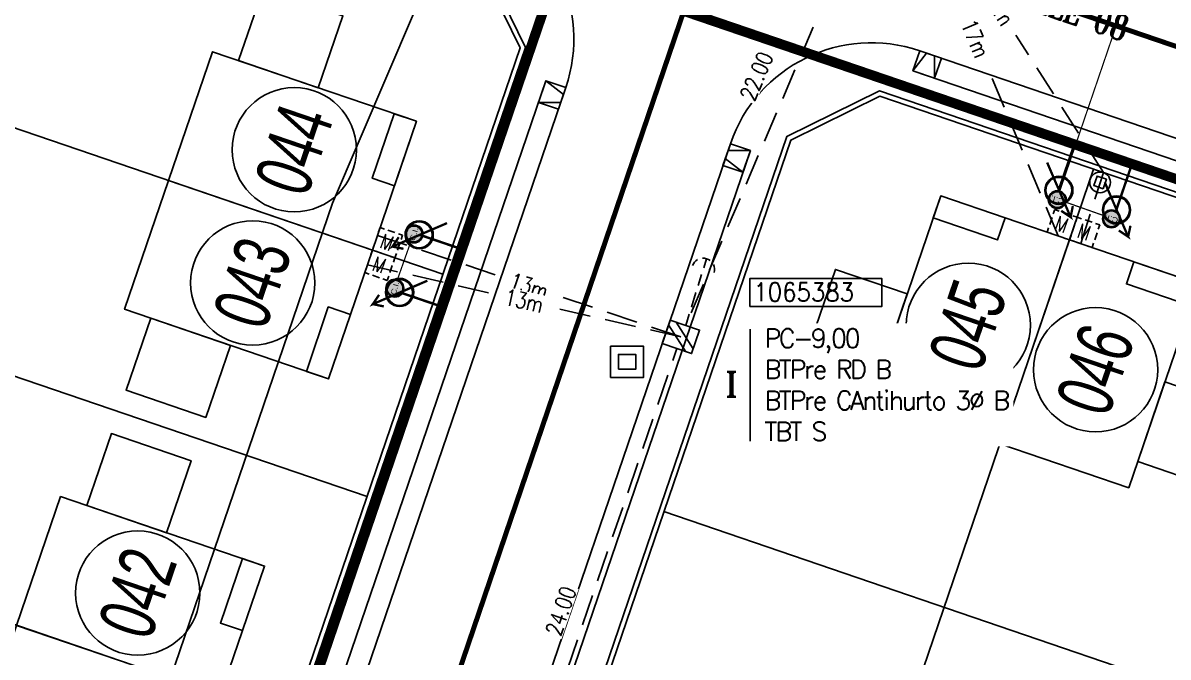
# Model space of a CAD drawing. Extents: x 0 to 336586, y 0 to 6284468.
# Drawn here: x 335231.52 to 335277.61, y 6277858.22 to 6277883.74 of the extents above; entities that cross this region are included whole.
import ezdxf
from ezdxf.enums import TextEntityAlignment as Align

# ---------------------------------------------------------------- set-up
doc = ezdxf.new("R2010")
doc.units = 0
doc.header["$LTSCALE"] = 5
doc.linetypes.add('DASHED', pattern=[0.75, 0.5, -0.25])
doc.linetypes.add('HIDDEN', pattern=[0.375, 0.25, -0.125])
for name, color, linetype in [('ACOM-P', 251, 'DASHED'), ('CALLES-URBANAS', 6, 'Continuous'), ('COTAS', 11, 'Continuous'), ('EQUIPOS', 240, 'Continuous'), ('EQUIPOS_P', 240, 'Continuous'), ('ESTRUCTURAS', 42, 'Continuous'), ('ESTRUCTURAS_E', 42, 'Continuous'), ('ESTRUCTURAS_P', 42, 'Continuous'), ('GRILLA', 254, 'Continuous'), ('LBT_A_P', 100, 'DASHED'), ('LINEA-EDIFICACION-URBANA', 21, 'Continuous'), ('MUROS', 8, 'Continuous'), ('Numero', 42, 'Continuous'), ('PLANTA', 6, 'Continuous'), ('POSTES_E', 41, 'Continuous'), ('POSTES_P', 41, 'Continuous'), ('Prosan Agua Potable D. Arranque', 1, 'Continuous'), ('Prosan Agua Potable D. MAP', 5, 'Continuous'), ('Prosan Agua Potable P. Cañeria Proyectada', 1, 'Continuous'), ('Prosan Alcantarillado D. Union Domiciliaria', 4, 'Continuous'), ('Prosan Alcantarillado P. Colector Proyectado', 1, 'Continuous'), ('Prosan Pavimentación Dispositivo de Rodados Proyectado', 8, 'Continuous'), ('Prosan Pavimentación Vereda Proyectada', 8, 'Continuous'), ('PUNTO-DE-INTERES', 254, 'Continuous'), ('servicios', 6, 'Continuous'), ('TEXTO', 2, 'Continuous'), ('TEXTO-BT_P', 151, 'Continuous')]:
    doc.layers.add(name, color=color, linetype=linetype)
doc.styles.add('2mm', font='simplex.shx', dxfattribs={"width": 0.8, "height": 0.65})
doc.styles.add('ARIAL', font='arial.ttf', dxfattribs={"width": 0.82})
doc.styles.add('ROMANS', font='romans.shx', dxfattribs={"height": 1})
doc.styles.add('ROMANT', font='romant.shx', dxfattribs={"height": 2})
doc.styles.add('Swis-50', font='swissc.ttf', dxfattribs={"width": 0.85})
doc.dimstyles.new('ACOMETIDA 500', dxfattribs={"dimtxt": 0.65, "dimasz": 1.8, "dimexe": 1.25, "dimexo": 0.625, "dimtad": 0, "dimdec": 0, "dimtxsty": '2mm', "dimblk": 'NONE', "dimcen": 2.5, "dimse1": 1, "dimse2": 1, "dimclrd": 256, "dimclrt": 2, "dimadec": 0, "dimazin": 0, "dimtfac": 1, "dimtdec": 0, "dimtmove": 0, "dimatfit": 3, "dimldrblk": 'NONE', "dimfxl": 1, "dimtfill": 1, "dimlwd": -1, "dimarcsym": 2})
doc.dimstyles.new('GRILLA X 500', dxfattribs={"dimtxt": 0.5, "dimasz": 1.8, "dimexe": 1.25, "dimexo": 0.625, "dimtad": 0, "dimdec": 0, "dimtxsty": 'ROMANS', "dimblk": 'NONE', "dimcen": 2.5, "dimse1": 1, "dimse2": 1, "dimsd1": 1, "dimsd2": 1, "dimclrd": 256, "dimclrt": 256, "dimadec": 0, "dimazin": 0, "dimtfac": 1, "dimtdec": 0, "dimtmove": 0, "dimatfit": 3, "dimldrblk": 'NONE', "dimfxlon": 1, "dimtfill": 1, "dimlwd": -1, "dimarcsym": 2})
doc.dimstyles.new('GRILLA Y 500', dxfattribs={"dimtxt": 0.5, "dimasz": 1.8, "dimexe": 1.25, "dimexo": 0.625, "dimtad": 0, "dimdec": 0, "dimtxsty": 'ROMANS', "dimblk": 'NONE', "dimcen": 2.5, "dimse1": 1, "dimse2": 1, "dimsd1": 1, "dimsd2": 1, "dimclrd": 256, "dimclrt": 256, "dimadec": 0, "dimazin": 0, "dimtfac": 1, "dimtdec": 0, "dimtmove": 0, "dimatfit": 3, "dimldrblk": 'NONE', "dimfxlon": 1, "dimtfill": 1, "dimlwd": -1, "dimarcsym": 2})
doc.dimstyles.new('VANO 500', dxfattribs={"dimtxt": 0.65, "dimasz": 1.8, "dimexe": 0, "dimexo": 8, "dimgap": 1.2, "dimtad": 0, "dimdec": 0, "dimzin": 0, "dimdsep": 46, "dimtxsty": '2mm', "dimblk": 'NONE', "dimcen": 0, "dimse1": 1, "dimse2": 1, "dimsd1": 1, "dimsd2": 1, "dimclrd": 7, "dimclrt": 2, "dimadec": 0, "dimazin": 0, "dimtfac": 1, "dimtdec": 0, "dimtofl": 0, "dimtmove": 0, "dimatfit": 3, "dimldrblk": 'NONE', "dimfxl": 1, "dimtfill": 1, "dimtolj": 1, "dimtzin": 0, "dimlwd": 25, "dimarcsym": 0})

# ---------------------------------------------------------------- blocks, each defined once
blk = doc.blocks.new('A$C461B3DCE')
at = {"layer": 'Prosan Agua Potable D. MAP', "ltscale": 2}
h = blk.add_hatch(color=4, dxfattribs=at)
h.dxf.hatch_style = 1
edge = h.paths.add_edge_path()
edge.add_line((0.7710314885518511, 0.5448670548734738), (0.7504819952160025, 0.5306253450311521))
edge.add_arc((0.5218886427903211, 0.3768014163459124), 0.2755298927691394, 393.9372072948622, 430.8894317799293)
edge.add_arc((0.5219586611189867, 0.376749035538496), 0.2755564759331746, 70.90675392884668, 215.492820778389)
edge.add_line((0.2976038094080948, 0.2167606861423788), (0.2770543160722461, 0.2025189763000571))
edge.add_arc((0.5218886427903213, 0.3768014163459125), 0.3005298927691393, 70.88943177992928, 215.4447158899646, ccw=False)
edge.add_arc((0.5218886427903213, 0.3768014163459125), 0.3005298927691391, 394.0026343322039, 430.88943177992934, ccw=False)
h = blk.add_hatch(color=4, dxfattribs=at)
h.dxf.hatch_style = 1
edge = h.paths.add_edge_path()
edge.add_line((0.7622593604771488, 0.557190258923689), (0.7420747884321109, 0.5424359027211417))
edge.add_arc((0.521888642790321, 0.3768014163459126), 0.2755298927691394, 0, 36.95222448506712, ccw=False)
edge.add_arc((0.5218620722195667, 0.376884724929531), 0.2755564759331746, 215.3966110015403, 359.98267785108266, ccw=False)
edge.add_line((0.2972388881172841, 0.2172733325026044), (0.2770543160722462, 0.2025189763000571))
edge.add_arc((0.5218886427903211, 0.3768014163459128), 0.3005298927691393, 215.4447158899647, 360)
edge.add_arc((0.5218886427903211, 0.3768014163459128), 0.3005298927691391, 0, 36.88679744772544)
at = {"layer": 'Prosan Agua Potable D. MAP', "color": 4, "ltscale": 2, "const_width": 0.05}
blk.add_lwpolyline([(9.38084215e-08, 1.08246816e-07), (1.023286459401971, 0.7479937492063158), (0.9377070762315523, 0.5236589383472321), (1.023286459402515, 0.7479937492077511), (0.7832410503892931, 0.7426890532315298)], dxfattribs=at)
at = {"layer": 'Prosan Agua Potable D. MAP', "color": 4, "ltscale": 2}
for radius in [0.3005298927691391, 0.2755298927691391]:
    blk.add_circle((0.5218886427903211, 0.3768014163459128), radius, dxfattribs=at)
blk = doc.blocks.new('agua potable')
at = {"layer": 'Prosan Agua Potable D. Arranque', "color": 4, "const_width": 0.1}
for points, elevation in [([(335762.8042518414, 6282554.71682311), (335763.4293487185, 6282556.547943083)], -499.8090000075405), ([(335765.1214516126, 6282553.925791198), (335765.746548489, 6282555.75691117)], -499.8090000075405), ([(335737.085111717, 6282552.904594125), (335738.6321886435, 6282552.376462176)], -499.8090000015339), ([(335736.2940798022, 6282550.587394353), (335737.8411567269, 6282550.059262405)], -499.8090000015339)]:
    blk.add_lwpolyline(points, dxfattribs=dict(at, elevation=elevation))
at = {"layer": 'Prosan Agua Potable P. Cañeria Proyectada', "color": 4, "const_width": 0.4}
for points in [[(335658.7370504193, 6282386.924146046), (335679.5104476701, 6282447.776445912), (335665.1862919767, 6282476.949380243), (335698.7466061366, 6282575.258880425), (335702.795314351, 6282577.246830153), (335831.3232091047, 6282533.370739666)], [(335696.9982341332, 6282429.919205027), (335742.6238444616, 6282563.572034545)]]:
    blk.add_lwpolyline(points, dxfattribs=at)
at = {"layer": 'Prosan Agua Potable D. MAP', "color": 4, "ltscale": 20}
for p, xscale, yscale, zscale, rotation in [((335762.3326411885, 6282555.814607288, -499.8090000075405), 1.885254132835699, 1.885254132835699, 1.885254132835699, 257.0827137300424), ((335764.6498409594, 6282555.023575373, -499.8090000075405), 1.885254132835698, 1.885254132835698, 1.885254132835698, 257.0827137440164), ((335738.1828958934, 6282553.376204777, -499.8090000015339), 1.885254132813039, 1.885254132813039, 1.885254132813039, 167.0827137323544), ((335737.3918639787, 6282551.059005005, -499.8090000015339), 1.885254132813042, 1.885254132813042, 1.885254132813042, 167.0827137463284)]:
    blk.add_blockref('A$C461B3DCE', p, dxfattribs=dict(at, xscale=xscale, yscale=yscale, zscale=zscale, rotation=rotation))
blk = doc.blocks.new('UD')
at = {"layer": 'Prosan Alcantarillado D. Union Domiciliaria', "true_color": 0x57ffab}
h = blk.add_hatch(color=101, dxfattribs=at)
edge = h.paths.add_edge_path()
edge.add_arc((6.984919e-10, 0), 0.3200000000000001, 0, 360)
at = {"layer": 'Prosan Alcantarillado D. Union Domiciliaria', "color": 7}
for radius in [0.36, 0.3200000000000001]:
    blk.add_circle((6.984919e-10, 0), radius, dxfattribs=at)
at = {"layer": 'Prosan Alcantarillado D. Union Domiciliaria', "color": 7, "ltscale": 10, "style": 'ARIAL', "oblique": 359.9999998988733, "width": 1.199999998176862}
blk.add_text('C.I.', height=0.2121039574924962, dxfattribs=at).set_placement((0, 0), align=Align.MIDDLE_CENTER)
blk = doc.blocks.new('ALCANTARILLADO')
at = {"layer": 'Prosan Alcantarillado D. Union Domiciliaria', "color": 5, "ltscale": 20, "const_width": 0.05}
for points in [[(-21.4835790783618, -94.31083118193783), (-19.21501329903549, -87.66543546912726)], [(-21.24028727690893, -94.75805495237), (-19.73658539449389, -95.28986940381583)], [(-48.138881523897, -97.87271556106862), (-47.60706707245117, -96.36901367758401)]]:
    blk.add_lwpolyline(points, dxfattribs=at)
at = {"layer": 'Prosan Alcantarillado P. Colector Proyectado', "color": 5, "const_width": 0.2}
for points in [[(17.74785305145633, -100.2835995799396), (-34.16367074854497, -82.56235143949743)], [(-35.25035929545993, -83.06670710456092), (-50.0040137226606, -126.3941707158228)]]:
    blk.add_lwpolyline(points, dxfattribs=at)
at = {"layer": 'Prosan Alcantarillado D. Union Domiciliaria', "color": 5, "ltscale": 20}
for p, rotation in [((-21.58554506221844, -94.6560889671091), 163.546395338698), ((-19.40399051244458, -95.42763966450002), 163.546395338698), ((-47.46929681087931, -96.03641879768111), 73.54639533869805), ((-48.24084750908514, -98.21797334810253), 73.54639533869805)]:
    blk.add_blockref('UD', p, dxfattribs=dict(at, rotation=rotation))
blk = doc.blocks.new('A$C5C7937C3')
at = {"layer": 'Prosan Pavimentación Dispositivo de Rodados Proyectado'}
for p, q in [((-0.6315782112360468, 6.903170517231955, -1.978999999999999), (-3.000010038471373, -8.76825652e-08, -1.978999999999999)), ((2.131585714683748, 6.903170517231955, -1.978999999999999), (4.500017541919078, -8.76825652e-08, -1.978999999999999))]:
    blk.add_line(p, q, dxfattribs=at)
at = {"layer": 'Prosan Pavimentación Dispositivo de Rodados Proyectado', "elevation": -1.978999999999999}
blk.add_lwpolyline([(4.500017541919078, 6.903170517231955), (-3.000010038489562, 6.903170517227408), (-3.000010038489562, -8.76825652e-08), (4.500017541919078, -8.76825652e-08)], close=True, dxfattribs=at)
blk = doc.blocks.new('A$C12F70A7C')
at = {"layer": 'MUROS'}
for points in [[(0, -8.672000000951812), (-5.476999999998952, -8.672000000951812), (-5.476999999998952, 0), (0, 0)], [(-2.738500000006752, 0), (-5.476999999998952, 0), (-5.476999999998952, -0.9399999999441206), (-2.738500000006752, -0.9399999999441206)], [(0, -8.672000000951812), (5.4769999999844, -8.672000000951812), (5.4769999999844, 0), (0, 0)], [(2.7384999999922, 0), (5.4769999999844, 0), (5.4769999999844, -0.9399999999441206), (2.7384999999922, -0.9399999999441206)], [(-5.476999999998952, -7.557999999960883), (-8.53499999998894, -7.557999999960883), (-8.53499999998894, -4.169999999925493), (-5.476999999998952, -4.169999999925493)], [(5.4769999999844, -7.557999999960883), (8.534999999974389, -7.557999999960883), (8.534999999974389, -4.169999999925493), (5.4769999999844, -4.169999999925493)]]:
    blk.add_lwpolyline(points, close=True, dxfattribs=at)
blk = doc.blocks.new('PLANTA')
at = {"layer": 'CALLES-URBANAS', "flags": 128}
blk.add_lwpolyline([(335701.280429975, 6282578.345137023), (335703.1731814547, 6282577.699000658), (335704.4426254361, 6282578.322308192), (335739.2219326441, 6282566.449554552, -0.4142135623730951), (335742.9617781401, 6282558.832891526), (335727.1314398889, 6282512.460481724, -0.4142135623730951), (335719.5147768619, 6282508.720636227), (335684.7354695104, 6282520.593389916), (335684.1121618787, 6282521.86283361), (335682.2194103961, 6282522.508969935), (335681.6128903721, 6282526.922912315), (335698.1014473284, 6282575.223467117)], format="xyb", close=True, dxfattribs=at)
blk.add_lwpolyline([(335738.5213247423, 6282524.158046557), (335749.5864081118, 6282556.571414633, -0.4142135623730951), (335757.2030711388, 6282560.311260128), (335817.7711165945, 6282539.634899964, -0.4142135623730951), (335821.5109620905, 6282532.018236937), (335810.445878721, 6282499.604868861), (335821.5109620905, 6282532.018236937, 0.4142135623730951), (335817.7711165945, 6282539.634899964), (335757.2030711388, 6282560.311260128, 0.4142135623730951), (335749.5864081118, 6282556.571414633), (335738.5213247423, 6282524.158046557), (335741.8222253919, 6282521.446210481), (335806.1757736887, 6282499.477577806), (335810.445878721, 6282499.604868861)], format="xyb", dxfattribs=at)
at = {"layer": 'CALLES-URBANAS'}
for points in [[(335817.7711165946, 6282539.634899964), (335817.4965086862, 6282538.83048061), (335756.9284632303, 6282559.506840775), (335757.2030711388, 6282560.311260128)], [(335727.1314398889, 6282512.460481724), (335726.3270205351, 6282512.735089632), (335742.1573587864, 6282559.107499434), (335742.9617781401, 6282558.832891526)], [(335739.2227661304, 6282523.581781391), (335750.3908274655, 6282556.296806724), (335749.5864081118, 6282556.571414633)]]:
    blk.add_lwpolyline(points, dxfattribs=at)
at = {"layer": 'LINEA-EDIFICACION-URBANA', "ltscale": 0.2}
for p, q in [((335738.0194786052, 6282551.319701504), (335697.0887291372, 6282565.292398022)), ((335734.9642233228, 6282542.369826412), (335694.0334738548, 6282556.342522929)), ((335764.2049028186, 6282555.543525072), (335752.1706150664, 6282520.291029866)), ((335731.9089680403, 6282533.41995132), (335690.9782185722, 6282547.392647838)), ((335814.5759783449, 6282518.667801534), (335746.9101150622, 6282541.767172656))]:
    blk.add_line(p, q, dxfattribs=at)
for points in [[(335685.5365943233, 6282522.697397959), (335683.7736142494, 6282526.287927344), (335700.1994141471, 6282574.404645515), (335703.7899435314, 6282576.167625588), (335739.3671835414, 6282564.022478381), (335741.1301636153, 6282560.431948997), (335724.7043637175, 6282512.315230826), (335721.1138343332, 6282510.552250752)], [(335809.4726091239, 6282503.718308659), (335805.8820797396, 6282501.955328586), (335743.5697259151, 6282523.227150397), (335741.8067458412, 6282526.817679781), (335752.0134842831, 6282556.71666553), (335755.6040136674, 6282558.479645604), (335817.9163674919, 6282537.207823792), (335819.6793475657, 6282533.617294408)]]:
    blk.add_lwpolyline(points, close=True, dxfattribs=at)
at = {"layer": 'Prosan Pavimentación Vereda Proyectada'}
for points in [[(335700.4420275457, 6282577.521849852), (335739.5101974977, 6282564.184989683), (335741.3462025973, 6282560.445735702), (335724.8668750196, 6282512.17221687), (335721.1276210385, 6282510.336211771), (335682.0594510866, 6282523.673071939)], [(335740.2130363253, 6282522.768230568), (335751.850972981, 6282556.859679487), (335755.5902269621, 6282558.695684586), (335818.0593814483, 6282537.370335095), (335819.8953865477, 6282533.631081114), (335808.257449892, 6282499.539632196)]]:
    blk.add_lwpolyline(points, dxfattribs=at)
at = {"layer": 'PUNTO-DE-INTERES', "color": 8}
for centre in [(335732.0354781152, 6282556.328777418), (335730.3625881366, 6282550.97111643), (335759.1608121244, 6282549.265866149), (335764.2824287259, 6282547.477327689), (335725.7380041686, 6282538.49094961)]:
    blk.add_circle(centre, 2.5, dxfattribs=at)
at = {"layer": 'Prosan Pavimentación Dispositivo de Rodados Proyectado'}
for p, xscale, yscale, zscale, rotation in [((335757.2780513105, 6282559.38750048, 0.2436778831786871), 0.1231318257598217, 0.1231318257598217, 0.1231318257598217, 341.1514259080773), ((335742.0380184924, 6282558.757911353, 0.2436778831786871), 0.1231318257598218, 0.1231318257598218, 0.1231318257598218, 251.151425906133), ((335750.2714871503, 6282555.947218651, 0.2436778831786871), -0.1231318257598217, 0.1231318257598217, 0.1231318257598217, 71.15142591092311)]:
    blk.add_blockref('A$C5C7937C3', p, dxfattribs=dict(at, xscale=xscale, yscale=yscale, zscale=zscale, rotation=rotation))
at = {"layer": 'PUNTO-DE-INTERES', "xscale": -1}
for p, rotation in [((335735.1803514746, 6282552.288905887), 251.1514259085046), ((335735.1803514746, 6282552.288905887), 251.1514259085046), ((335735.1803514746, 6282552.288905887), 251.1514259085046), ((335763.2356984359, 6282552.704397941), 341.1514259085047), ((335763.2356984359, 6282552.704397941), 341.1514259085047), ((335763.2356984359, 6282552.704397941), 341.1514259085047), ((335729.0698409102, 6282534.389155703), 251.1514259085046)]:
    blk.add_blockref('A$C12F70A7C', p, dxfattribs=dict(at, rotation=rotation))
at = {"layer": 'PUNTO-DE-INTERES', "color": 8, "char_height": 2.25, "attachment_point": 5, "rotation": 71.15142590850466, "line_spacing_factor": 0.6, "style": 'Swis-50'}
for s, insert in [('\\fArial Narrow|b0|i0|c00|p39;\\H1x;\\W0.8;044', (335732.0315318381, 6282556.330124575)), ('\\fArial Narrow|b0|i0|c00|p39;\\H1x;\\W0.8;043', (335730.3573264339, 6282550.972912639)), ('\\fArial Narrow|b0|i0|c00|p39;\\H1x;\\W0.8;045', (335759.149631006, 6282549.269683093)), ('\\fArial Narrow|b0|i0|c00|p39;\\H1x;\\W0.8;046', (335764.277167023, 6282547.479123898)), ('\\fArial Narrow|b0|i0|c00|p39;\\H1x;\\W0.8;042', (335725.7380041686, 6282538.49094961))]:
    blk.add_mtext(s, dxfattribs=dict(at, insert=insert))
at = {"layer": 'TEXTO', "style": 'ROMANT', "width": 0.8}
blk.add_text('CALLE 08', height=1, rotation=341.1514259368298, dxfattribs=at).set_placement((335763.0656881366, 6282562.008234477), align=Align.MIDDLE_CENTER)
blk = doc.blocks.new('EM-BT_P')
at = {"layer": 'EQUIPOS'}
for p, q in [((-1.59583581811421, 0.990598165203636), (-1.59583581811421, 1.595838092819461)), ((-0.990595890498426, 1.595417830392476), (-1.59583581811421, 1.595417830392476)), ((-0.4940528739877835, 1.595417830392476), (0.4940729303437621, 1.595417830392476)), ((0.9906159468543903, 1.595417830392476), (1.595855874470174, 1.595417830392476)), ((1.595855874470174, 0.990598165203636), (1.595855874470174, 1.595838092819461)), ((-1.59583581811421, 0.4940551486930361), (-1.59583581811421, -0.4940706556385237)), ((1.595855874470174, 0.4940551486930361), (1.595855874470174, -0.4940706556385237)), ((-1.59583581811421, -0.9906136721491804), (-1.59583581811421, -1.595853599764949)), ((1.595855874470174, -0.9906136721491804), (1.595855874470174, -1.595853599764949)), ((-0.990595890498426, -1.595433337337964), (-1.59583581811421, -1.595433337337964)), ((-0.4940528739877835, -1.595433337337964), (0.4940729303437621, -1.595433337337964)), ((0.9906159468543903, -1.595433337337964), (1.595855874470174, -1.595433337337964))]:
    blk.add_line(p, q, dxfattribs=at)
at = {"layer": 'EQUIPOS', "style": 'ROMANS', "width": 0.8}
blk.add_text('M', height=1.98, dxfattribs=at).set_placement((-0.9147899827143248, -0.9896123134684556))
blk = doc.blocks.new('PC-9_P')
at = {"layer": 'POSTES_E'}
for p, q in [((0.6083982158431285, 1.249984817137545), (-1.000003517699549, -0.7605173497908027)), ((0.9999964823004506, 0.728340590182853), (-0.5826881361359098, -1.250015182862455))]:
    blk.add_line(p, q, dxfattribs=at)
blk.add_lwpolyline([(-1.000003517699549, 1.249984817137545), (0.9999964823004506, 1.249984817137545), (0.9999964823004506, -1.250015182862455), (-1.000003517699549, -1.250015182862455)], close=True, dxfattribs=at)
blk = doc.blocks.new('*U127')
at = {"layer": 'ESTRUCTURAS_E', "ltscale": 3}
for p, q in [((0, 0), (1.277985193092521, -0.002834052118847897)), ((2.061180875280137, -0.004570862055749606), (3.686315604184898, -0.00817475085411724)), ((4.469514018495042, -0.009911566849757098), (5.725290182241783, -0.0126963683614656)), ((6.476516428193107, -0.01436228307282515), (7.500006936455655, -0.01663196934089773))]:
    blk.add_line(p, q, dxfattribs=at)
for centre, radius, start, end in [((6.271076066451347, -0.01992608251946087), 1.228864047043083, 46.25956569213735, 86.67112421729148), ((6.270372309252831, -0.0199245218718177), 1.229538347487761, 339.9592160563813, 20.34764614389914), ((6.271076066451348, -0.01992608251866506), 1.22886404704308, 273.0747586614306, 313.4863171865848)]:
    blk.add_arc(centre, radius, start, end, dxfattribs=at)
blk = doc.blocks.new('*D197')
at = {"layer": 'Defpoints', "color": 0, "ltscale": 0.5, "transparency": 16777216}
for p in [(335266.5159187454, 6277891.044777622), (335266.1130234953, 6277889.864561877), (335294.9071861405, 6277881.352722334)]:
    blk.add_point(p, dxfattribs=at)
at = {"layer": 'COTAS', "color": 2, "ltscale": 0.5, "transparency": 16777216, "insert": (335280.3086584192, 6277885.018537826), "char_height": 0.65, "attachment_point": 5, "rotation": 341.151417279208, "style": '2mm', "bg_fill": 3, "box_fill_scale": 1.1, "bg_fill_color": 256, "bg_fill_true_color": 13158600, "bg_fill_transparency": 0}
blk.add_mtext('\\A1;30.00', dxfattribs=at)
blk = doc.blocks.new('_None')
blk = doc.blocks.new('*D212')
at = {"layer": 'Defpoints', "color": 0, "ltscale": 0.5, "transparency": 16777216}
for p in [(335257.0780910526, 6277871.419042774), (335257.9989701377, 6277871.101884566), (335250.2453350755, 6277848.38886752)]:
    blk.add_point(p, dxfattribs=at)
at = {"layer": 'COTAS', "color": 2, "ltscale": 0.5, "transparency": 16777216, "insert": (335253.1704713027, 6277860.073142784), "char_height": 0.65, "attachment_point": 5, "rotation": 70.99587784415642, "style": '2mm', "bg_fill": 3, "box_fill_scale": 1.1, "bg_fill_color": 256, "bg_fill_true_color": 13158600, "bg_fill_transparency": 0}
blk.add_mtext('\\A1;24.00', dxfattribs=at)
blk = doc.blocks.new('*D213')
at = {"layer": 'Defpoints', "color": 0, "linetype": 'HIDDEN', "ltscale": 0.25, "transparency": 16777216}
for p in [(335265.3008039268, 6277891.563713394), (335266.5159187454, 6277891.044777621), (335257.9989635216, 6277871.101888682)]:
    blk.add_point(p, dxfattribs=at)
at = {"layer": 'COTAS', "color": 2, "linetype": 'HIDDEN', "ltscale": 0.25, "transparency": 16777216, "insert": (335261.0423263141, 6277881.592268926), "char_height": 0.65, "attachment_point": 5, "rotation": 66.87425778319006, "style": '2mm', "bg_fill": 3, "box_fill_scale": 1.1, "bg_fill_color": 256, "bg_fill_true_color": 13158600, "bg_fill_transparency": 0}
blk.add_mtext('\\A1;22.00', dxfattribs=at)
blk = doc.blocks.new('*D263')
at = {"layer": 'ACOM-P', "ltscale": 0.5, "transparency": 16777216}
for p, q in [((335266.5159187457, 6277891.044777621), (335269.3318589404, 6277884.341823399)), ((335273.1881990074, 6277875.162341896), (335270.3722588131, 6277881.865296118))]:
    blk.add_line(p, q, dxfattribs=at)
at = {"layer": 'Defpoints', "color": 0, "ltscale": 0.5, "transparency": 16777216}
for p in [(335266.5159187457, 6277891.044777621), (335273.1881990074, 6277875.162341896), (335273.1881990074, 6277875.162341896)]:
    blk.add_point(p, dxfattribs=at)
at = {"layer": 'ACOM-P', "color": 2, "ltscale": 0.5, "transparency": 16777216, "insert": (335269.8520588777, 6277883.103559759), "char_height": 0.65, "attachment_point": 5, "rotation": 292.7874876097091, "style": '2mm', "bg_fill": 3, "box_fill_scale": 1.1, "bg_fill_color": 256, "bg_fill_true_color": 13158600, "bg_fill_transparency": 0}
blk.add_mtext('17m', dxfattribs=at)
blk = doc.blocks.new('PM-6_P')
at = {"layer": 'POSTES_E'}
blk.add_lwpolyline([(-0.6677519658405187, 0.6677414800509212), (0.6677199434739736, 0.6677414800509212), (0.6677199434739736, -0.66773042926323), (-0.6677519658405187, -0.66773042926323)], close=True, dxfattribs=at)
blk.add_circle((-1.601118327254625e-05, 5.52539384557349e-06), 1.386432699211355, dxfattribs=at)
blk = doc.blocks.new('*D264')
at = {"layer": 'ACOM-P', "ltscale": 0.5, "transparency": 16777216}
for p, q in [((335266.5159192937, 6277891.044789838), (335270.0387155544, 6277885.511629234)), ((335275.0041553974, 6277877.712547455), (335271.4813591372, 6277883.24570806))]:
    blk.add_line(p, q, dxfattribs=at)
at = {"layer": 'Defpoints', "color": 0, "ltscale": 0.5, "transparency": 16777216}
for p in [(335266.5159148118, 6277891.044786984), (335266.5159192937, 6277891.044789838), (335275.0041509154, 6277877.712544601)]:
    blk.add_point(p, dxfattribs=at)
at = {"layer": 'ACOM-P', "color": 2, "ltscale": 0.5, "transparency": 16777216, "insert": (335270.7600373453, 6277884.378668647), "char_height": 0.65, "attachment_point": 5, "rotation": 302.48367629139335, "style": '2mm', "bg_fill": 3, "box_fill_scale": 1.1, "bg_fill_color": 256, "bg_fill_true_color": 13158600, "bg_fill_transparency": 0}
blk.add_mtext('19m', dxfattribs=at)
blk = doc.blocks.new('*D265')
at = {"layer": 'ACOM-P', "ltscale": 0.5, "transparency": 16777216}
for p, q in [((335245.7884878416, 6277875.185531425), (335250.6199762756, 6277873.569699806)), ((335257.9989635213, 6277871.101888683), (335253.1674750873, 6277872.717720301))]:
    blk.add_line(p, q, dxfattribs=at)
at = {"layer": 'Defpoints', "color": 0, "ltscale": 0.5, "transparency": 16777216}
for p in [(335245.7884878421, 6277875.185531426), (335245.7884878416, 6277875.185531425), (335257.9989635218, 6277871.101888683)]:
    blk.add_point(p, dxfattribs=at)
at = {"layer": 'ACOM-P', "color": 2, "ltscale": 0.5, "transparency": 16777216, "insert": (335251.8937256814, 6277873.143710054), "char_height": 0.65, "attachment_point": 5, "rotation": 341.5081248464894, "style": '2mm', "bg_fill": 3, "box_fill_scale": 1.1, "bg_fill_color": 256, "bg_fill_true_color": 13158600, "bg_fill_transparency": 0}
blk.add_mtext('13m', dxfattribs=at)
blk = doc.blocks.new('*D266')
at = {"layer": 'ACOM-P', "ltscale": 0.5, "transparency": 16777216}
for p, q in [((335245.3834188306, 6277873.99894742), (335250.3821684483, 6277872.851024631)), ((335257.998963522, 6277871.101888684), (335253.000213905, 6277872.249811473))]:
    blk.add_line(p, q, dxfattribs=at)
at = {"layer": 'Defpoints', "color": 0, "ltscale": 0.5, "transparency": 16777216}
for p in [(335245.3834188303, 6277873.998947419), (335245.3834188306, 6277873.99894742), (335257.9989635218, 6277871.101888683)]:
    blk.add_point(p, dxfattribs=at)
at = {"layer": 'ACOM-P', "color": 2, "ltscale": 0.5, "transparency": 16777216, "insert": (335251.6911911764, 6277872.550418052), "char_height": 0.65, "attachment_point": 5, "rotation": 347.066719101962, "style": '2mm', "bg_fill": 3, "box_fill_scale": 1.1, "bg_fill_color": 256, "bg_fill_true_color": 13158600, "bg_fill_transparency": 0}
blk.add_mtext('13m', dxfattribs=at)
blk = doc.blocks.new('CA 3Ø-P')
at = {"layer": 'ESTRUCTURAS'}
for points in [[(-1.307126184576191, -1.266878571361303), (1.346075665089302, -1.266878571361303), (1.346075665089302, 1.246819127351046), (-1.307126184576191, 1.246819127351046)], [(-0.676001158892177, -0.6099489843472838), (0.7149506394052878, -0.6099489843472838), (0.7149506394052878, 0.5898895403370261), (-0.676001158892177, 0.5898895403370261)]]:
    blk.add_lwpolyline(points, close=True, dxfattribs=at)
blk = doc.blocks.new('*D434')
at = {"layer": 'Defpoints', "color": 0, "ltscale": 0.5, "transparency": 16777216}
for p in [(335292.711083103, 6278000), (335274.7657512065, 6277998.486549078), (0, 0)]:
    blk.add_point(p, dxfattribs=at)
at = {"layer": 'GRILLA', "ltscale": 0.5, "transparency": 16777216, "insert": (335269.8550369208, 6277998.486549078), "char_height": 1, "attachment_point": 5, "style": 'ROMANS', "bg_fill": 3, "box_fill_scale": 1.1, "bg_fill_color": 256, "bg_fill_true_color": 13158600, "bg_fill_transparency": 0}
blk.add_mtext('Y-6278000', dxfattribs=at)
blk = doc.blocks.new('*D439')
at = {"layer": 'Defpoints', "color": 0, "ltscale": 0.5, "transparency": 16777216}
for p in [(335301.7893708139, 6277932.198101984), (335300, 6277899.167990658), (0, 0)]:
    blk.add_point(p, dxfattribs=at)
at = {"layer": 'GRILLA', "ltscale": 0.5, "transparency": 16777216, "insert": (335301.7893708129, 6277936.632625794), "char_height": 1, "attachment_point": 5, "rotation": 90, "style": 'ROMANS', "bg_fill": 3, "box_fill_scale": 1.1, "bg_fill_color": 256, "bg_fill_true_color": 13158600, "bg_fill_transparency": 0}
blk.add_mtext('X-335300', dxfattribs=at)
blk = doc.blocks.new('*D440')
at = {"layer": 'Defpoints', "color": 0, "ltscale": 0.5, "transparency": 16777216}
for p in [(335402.3497128253, 6277986.733224559), (335398.5975279866, 6277900), (0, 0)]:
    blk.add_point(p, dxfattribs=at)
at = {"layer": 'GRILLA', "ltscale": 0.5, "transparency": 16777216, "insert": (335402.3497128243, 6277991.143938844), "char_height": 1, "attachment_point": 5, "rotation": 90, "style": 'ROMANS', "bg_fill": 3, "box_fill_scale": 1.1, "bg_fill_color": 256, "bg_fill_true_color": 13158600, "bg_fill_transparency": 0}
blk.add_mtext('X-335399', dxfattribs=at)

msp = doc.modelspace()

# ---------------------------------------------------------------- linework, layer by layer
at = {"layer": 'LBT_A_P', "ltscale": 0.5}
for points in [[(335266.2697655392, 6277890.468393719), (335258.1958936108, 6277871.562991396)], [(335250.4068685712, 6277848.862053711), (335257.8374360738, 6277870.628696711)]]:
    msp.add_lwpolyline(points, dxfattribs=at)

# ---------------------------------------------------------------- block references
at = {"layer": 'EQUIPOS_P', "ltscale": 5, "xscale": 0.3, "yscale": 0.3, "zscale": 0.3, "rotation": 341.1514259146094}
for p in [(335273.3428262582, 6277875.615306676), (335274.2490288381, 6277875.306085837), (335246.1936818773, 6277874.890593782), (335245.8843824516, 6277873.984551253)]:
    msp.add_blockref('EM-BT_P', p, dxfattribs=at)
at = {"layer": 'ESTRUCTURAS_P', "ltscale": 5, "xscale": 0.3750000000000001, "yscale": 0.3750000000000001, "zscale": 0.3750000000000001, "rotation": 72.8252144880773}
msp.add_blockref('*U127', (335258.1958936106, 6277871.562991396), dxfattribs=at)
at = {"layer": 'PLANTA'}
msp.add_blockref('PLANTA', (-489.5943777723587, -4677.696606804617), dxfattribs=at)
at = {"layer": 'POSTES_P', "ltscale": 5}
for name, p, xscale, yscale, zscale, rotation in [('PM-6_P', (335274.8697732404, 6277877.318921855), 0.3, 0.3, 0.3, 161.1514259169997), ('PC-9_P', (335257.9989635216, 6277871.101888684), 0.5, 0.5, 0.5, 71.1514258794412)]:
    msp.add_blockref(name, p, dxfattribs=dict(at, xscale=xscale, yscale=yscale, zscale=zscale, rotation=rotation))
at = {"layer": 'servicios', "color": 1}
msp.add_blockref('ALCANTARILLADO', (335294.7307215866, 6277971.279013176), dxfattribs=at)
at = {"layer": 'servicios'}
msp.add_blockref('agua potable', (-489.5943777723587, -4677.696606804617), dxfattribs=at)

# ---------------------------------------------------------------- texts
at = {"layer": 'TEXTO-BT_P', "ltscale": 0.5, "style": 'ROMANT'}
msp.add_text('I', height=0.9999999975, dxfattribs=at).set_placement((335260.0360842682, 6277869.192810584), align=Align.MIDDLE_CENTER)

# ---------------------------------------------------------------- next in the draw order: dimensions: what is measured, and where the dimension line sits
at = {"layer": 'COTAS', "ltscale": 0.5}
for base, p1, p2, angle, picture, middle in [((335266.1130234953, 6277889.864561877), (335294.9071861403, 6277881.352722334), (335266.5159187453, 6277891.044777622), 341.151417279208, '*D197', (335280.3086584192, 6277885.018537826)), ((335257.0780910526, 6277871.419042774), (335250.2453350758, 6277848.388867521), (335257.9989701377, 6277871.101884566), 250.9958778441564, '*D212', (335253.1704713027, 6277860.073142784))]:
    dim = msp.add_linear_dim(base=base, p1=p1, p2=p2, angle=angle, dimstyle='VANO 500', override={"dimpost": '.00', "dimsah": 1, "dimtmove": 1}, dxfattribs=at)
    dim.commit()
    dim.dimension.update_dxf_attribs({"geometry": picture, "text_midpoint": middle})

# ---------------------------------------------------------------- next in the draw order: block references
at = {"layer": 'ESTRUCTURAS_P', "xscale": 0.5, "yscale": 0.5, "zscale": 0.5}
msp.add_blockref('CA 3Ø-P', (335255.8264050839, 6277870.101102959), dxfattribs=at)

# ---------------------------------------------------------------- next in the draw order: dimensions: what is measured, and where the dimension line sits
at = {"layer": 'COTAS', "linetype": 'HIDDEN', "ltscale": 0.25}
dim = msp.add_aligned_dim(p1=(335257.9989635216, 6277871.101888684), p2=(335266.5159187453, 6277891.044777622), distance=1.3212866295148682, dimstyle='VANO 500', override={"dimpost": '.00', "dimsah": 1}, dxfattribs=at)
dim.commit()
dim.dimension.update_dxf_attribs({"geometry": '*D213', "text_midpoint": (335261.0423263141, 6277881.592268926)})

# ---------------------------------------------------------------- next in the draw order: linework, layer by layer
at = {"layer": 'TEXTO-BT_P', "ltscale": 0.5}
msp.add_lwpolyline([(335260.7918630104, 6277871.416146709), (335260.7918630104, 6277866.910605554)], dxfattribs=at)

# ---------------------------------------------------------------- next in the draw order: texts
at = {"layer": 'TEXTO-BT_P', "ltscale": 0.5, "insert": (335261.3652692783, 6277869.170205953), "char_height": 0.7499999981250001, "attachment_point": 4, "style": 'ROMANS', "bg_fill": 3, "box_fill_scale": 1.3, "bg_fill_color": 256, "bg_fill_transparency": 0}
msp.add_mtext('{\\T0.8;PC-9,00\\PBTPre RD B\\PBTPre CAntihurto 3Ø B\\PTBT S}', dxfattribs=at)

# ---------------------------------------------------------------- next in the draw order: dimensions: what is measured, and where the dimension line sits
at = {"layer": 'ACOM-P', "ltscale": 0.5}
for p1, p2, distance, picture, middle in [((335266.5159187453, 6277891.044777622), (335273.188199007, 6277875.162341897), 1.4935918003546803e-11, '*D263', (335269.8520588777, 6277883.103559759)), ((335257.9989635216, 6277871.101888684), (335245.7884878421, 6277875.185531426), 1.0309309533388339e-09, '*D265', (335251.8937256814, 6277873.143710054))]:
    dim = msp.add_aligned_dim(p1=p1, p2=p2, distance=distance, dimstyle='ACOMETIDA 500', override={"dimpost": 'm', "dimsah": 1}, dxfattribs=at)
    dim.commit()
    dim.dimension.update_dxf_attribs({"geometry": picture, "text_midpoint": middle})

# ---------------------------------------------------------------- next in the draw order: dimensions: what is measured, and where the dimension line sits
dim = msp.add_aligned_dim(p1=(335275.0041509154, 6277877.712544603), p2=(335266.5159148117, 6277891.044786986), distance=-5.31229510856076e-06, text='19m', dimstyle='ACOMETIDA 500', override={"dimpost": 'm', "dimsah": 1}, dxfattribs=at)
dim.commit()
dim.dimension.update_dxf_attribs({"geometry": '*D264', "text_midpoint": (335270.7600373453, 6277884.378668647)})
dim = msp.add_aligned_dim(p1=(335257.9989635216, 6277871.101888683), p2=(335245.3834188303, 6277873.998947419), distance=-9.728351813152814e-10, dimstyle='ACOMETIDA 500', override={"dimpost": 'm', "dimsah": 1}, dxfattribs=at)
dim.commit()
dim.dimension.update_dxf_attribs({"geometry": '*D266', "text_midpoint": (335251.6911911764, 6277872.550418052)})

# ---------------------------------------------------------------- next in the draw order: linework, layer by layer
msp.add_lwpolyline([(335274.094401587, 6277874.853121058), (335275.0041589653, 6277877.712541855)], dxfattribs=at)
at = {"layer": 'COTAS', "ltscale": 0.5}
msp.add_lwpolyline([(335252.7212174683, 6277896.936052125), (335243.9842857057, 6277876.477998595), (335236.0497047043, 6277853.234872275), (335228.5878302168, 6277831.366937905), (335221.133504116, 6277809.521115463), (335213.9503455077, 6277788.664606043), (335210.4812226741, 6277778.599547455), (335203.7024523506, 6277777.868107107)], dxfattribs=at)

# ---------------------------------------------------------------- next in the draw order: dimensions: what is measured, and where the dimension line sits
at = {"layer": 'GRILLA', "ltscale": 0.5}
dim = msp.add_ordinate_dim(feature_location=(335292.711083103, 6278000), offset=(-17.94533189648064, -1.5134509224444628), dtype=0, origin=(0, 0), dimstyle='GRILLA Y 500', override={"dimpost": 'Y-<>', "dimsah": 1}, dxfattribs=at)
dim.commit()
dim.dimension.update_dxf_attribs({"geometry": '*D434', "text_midpoint": (335269.8550369208, 6277998.486549078)})

# ---------------------------------------------------------------- next in the draw order: dimensions: what is measured, and where the dimension line sits
dim = msp.add_ordinate_dim(feature_location=(335300, 6277899.167990658), offset=(1.7893708138726652, 33.03011132590473), dtype=1, origin=(0, 0), dimstyle='GRILLA X 500', override={"dimpost": 'X-<>', "dimsah": 1}, dxfattribs=at)
dim.commit()
dim.dimension.update_dxf_attribs({"geometry": '*D439', "text_midpoint": (335301.7893708129, 6277936.632625794)})

# ---------------------------------------------------------------- next in the draw order: dimensions: what is measured, and where the dimension line sits
dim = msp.add_ordinate_dim(feature_location=(335398.5975279866, 6277900), offset=(3.7521848386968486, 86.733224558644), dtype=1, origin=(0, 0), dimstyle='GRILLA X 500', override={"dimpost": 'X-<>', "dimsah": 1}, dxfattribs=at)
dim.commit()
dim.dimension.update_dxf_attribs({"geometry": '*D440', "text_midpoint": (335402.3497128243, 6277991.143938844)})

# ---------------------------------------------------------------- next in the draw order: linework, layer by layer
at = {"layer": 'Numero'}
msp.add_lwpolyline([(335260.7783880831, 6277872.319732769), (335266.0835508971, 6277872.319732769), (335266.0835508971, 6277873.452893651), (335260.7783880831, 6277873.452893651)], close=True, dxfattribs=at)

# ---------------------------------------------------------------- next in the draw order: texts
at = {"layer": 'Numero', "style": 'ROMANS', "width": 0.9}
msp.add_text('1065383', height=0.75, dxfattribs=at).set_placement((335260.9178115496, 6277872.533083128))

doc.saveas('drawing.dxf')
